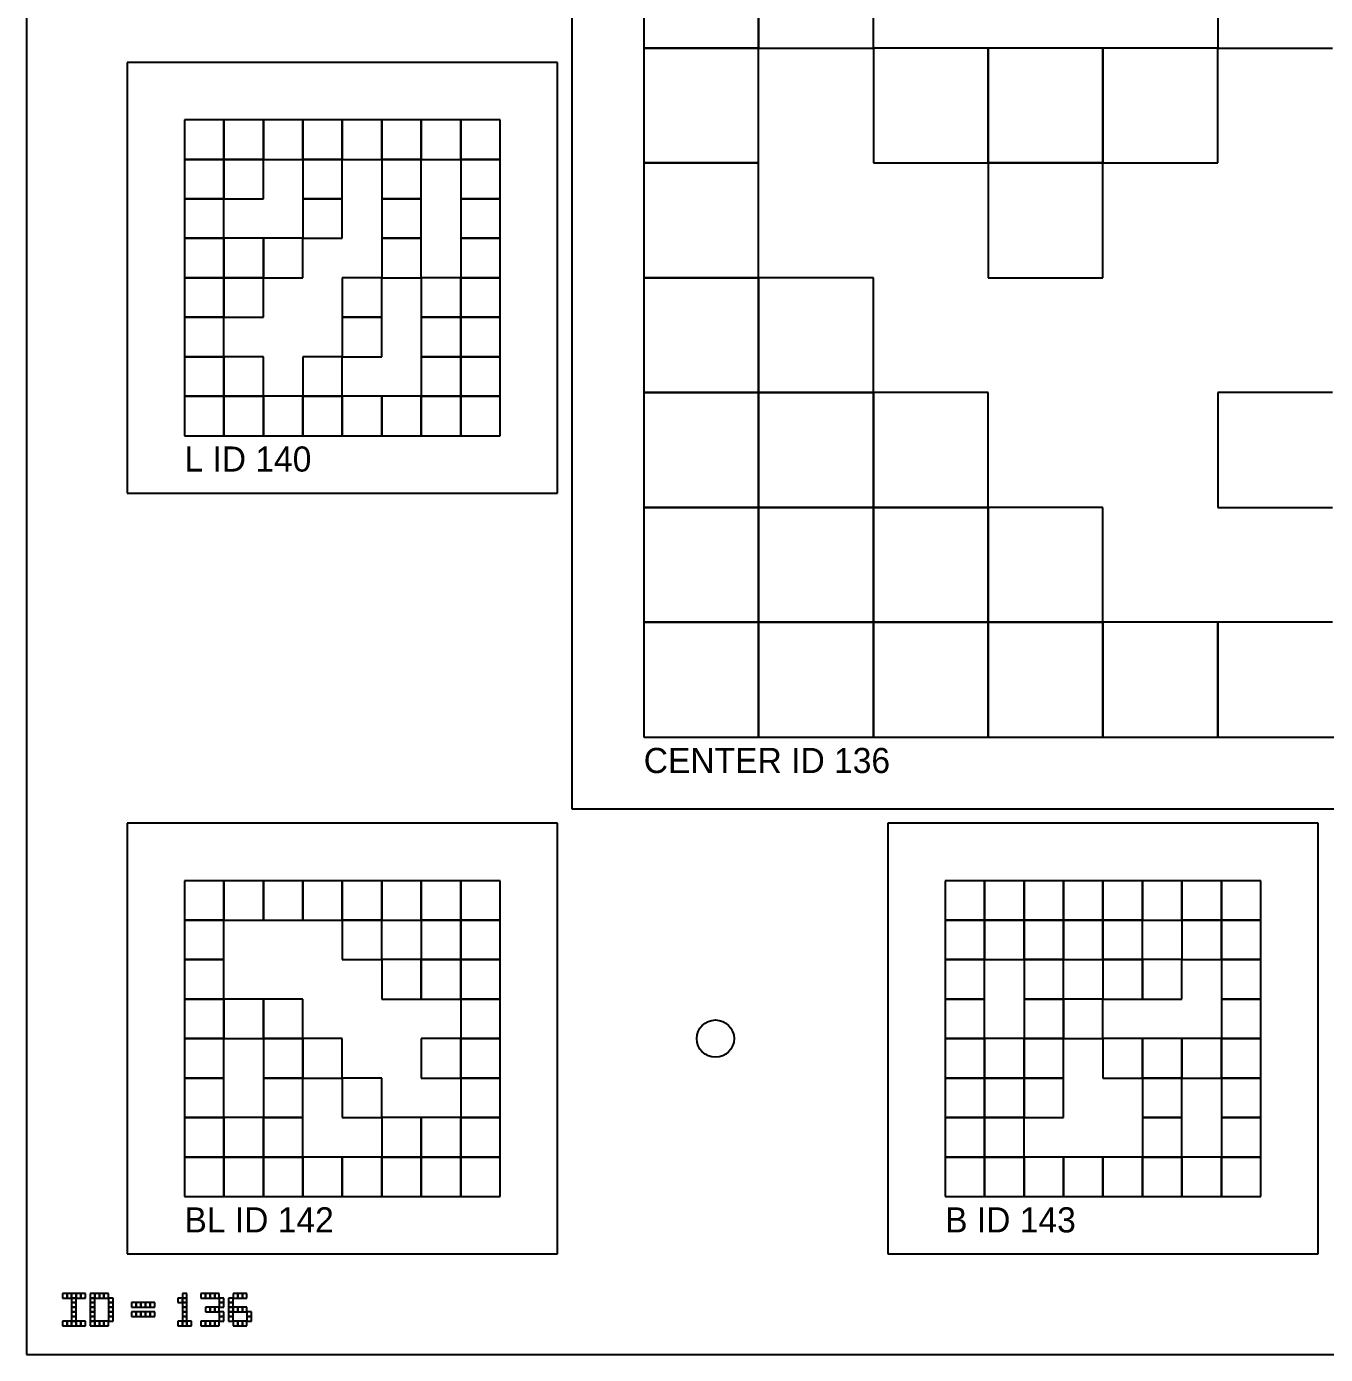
# Model space of a CAD drawing. Extents: x 0 to 1260, y -12 to 1580.
# Drawn here: x 0 to 181, y 960 to 1145 of the extents above; entities that cross this region are included whole.
import ezdxf

# ---------------------------------------------------------------- set-up
doc = ezdxf.new("R2010")
doc.units = 0
for name, color, linetype in [('BLACK_POCKET', 7, 'CONTINUOUS'), ('BOARD_TEXT', 7, 'CONTINUOUS'), ('CUT', 7, 'CONTINUOUS'), ('LABEL', 3, 'CONTINUOUS'), ('MOUNT_HOLE', 6, 'CONTINUOUS'), ('QUIET_ZONE', 5, 'CONTINUOUS'), ('TAG_BOUNDARY', 8, 'CONTINUOUS')]:
    doc.layers.add(name, color=color, linetype=linetype)

msp = doc.modelspace()

# ---------------------------------------------------------------- linework, layer by layer
at = {"layer": 'BLACK_POCKET'}
for p, q in [((86, 1158), (86, 1142)), ((102, 1142), (102, 1158)), ((102, 1158), (102, 1142)), ((118, 1142), (118, 1158)), ((166, 1158), (166, 1142)), ((86, 1142), (102, 1142)), ((102, 1142), (86, 1142)), ((86, 1142), (86, 1126)), ((102, 1142), (118, 1142)), ((102, 1126), (102, 1142)), ((134, 1142), (118, 1142)), ((118, 1142), (118, 1126)), ((134, 1126), (134, 1142)), ((150, 1142), (134, 1142)), ((134, 1142), (134, 1126)), ((150, 1126), (150, 1142)), ((166, 1142), (150, 1142)), ((150, 1142), (150, 1126)), ((166, 1142), (182, 1142)), ((166, 1126), (166, 1142)), ((27.5, 1132), (22, 1132)), ((22, 1132), (22, 1126.5)), ((27.5, 1126.5), (27.5, 1132)), ((33, 1132), (27.5, 1132)), ((27.5, 1132), (27.5, 1126.5)), ((33, 1126.5), (33, 1132)), ((38.5, 1132), (33, 1132)), ((33, 1132), (33, 1126.5)), ((38.5, 1126.5), (38.5, 1132)), ((44, 1132), (38.5, 1132)), ((38.5, 1132), (38.5, 1126.5)), ((44, 1126.5), (44, 1132)), ((49.5, 1132), (44, 1132)), ((44, 1132), (44, 1126.5)), ((49.5, 1126.5), (49.5, 1132)), ((55, 1132), (49.5, 1132)), ((49.5, 1132), (49.5, 1126.5)), ((55, 1126.5), (55, 1132)), ((60.5, 1132), (55, 1132)), ((55, 1132), (55, 1126.5)), ((60.5, 1126.5), (60.5, 1132)), ((66, 1132), (60.5, 1132)), ((60.5, 1132), (60.5, 1126.5)), ((66, 1126.5), (66, 1132)), ((22, 1126.5), (27.5, 1126.5)), ((27.5, 1126.5), (22, 1126.5)), ((22, 1126.5), (22, 1121)), ((27.5, 1126.5), (33, 1126.5)), ((27.5, 1121), (27.5, 1126.5)), ((33, 1126.5), (27.5, 1126.5)), ((27.5, 1126.5), (27.5, 1121)), ((33, 1126.5), (38.5, 1126.5)), ((33, 1121), (33, 1126.5)), ((38.5, 1126.5), (44, 1126.5)), ((44, 1126.5), (38.5, 1126.5)), ((38.5, 1126.5), (38.5, 1121)), ((44, 1126.5), (49.5, 1126.5)), ((44, 1121), (44, 1126.5)), ((49.5, 1126.5), (55, 1126.5)), ((55, 1126.5), (49.5, 1126.5)), ((49.5, 1126.5), (49.5, 1121)), ((55, 1126.5), (60.5, 1126.5)), ((55, 1121), (55, 1126.5)), ((60.5, 1126.5), (66, 1126.5)), ((66, 1126.5), (60.5, 1126.5)), ((60.5, 1126.5), (60.5, 1121)), ((66, 1121), (66, 1126.5)), ((86, 1126), (102, 1126)), ((102, 1126), (86, 1126)), ((86, 1126), (86, 1110)), ((102, 1110), (102, 1126)), ((118, 1126), (134, 1126)), ((134, 1126), (150, 1126)), ((150, 1126), (134, 1126)), ((134, 1126), (134, 1110)), ((150, 1126), (166, 1126)), ((150, 1110), (150, 1126)), ((22, 1121), (27.5, 1121)), ((27.5, 1121), (22, 1121)), ((22, 1121), (22, 1115.5)), ((27.5, 1121), (33, 1121)), ((27.5, 1115.5), (27.5, 1121)), ((38.5, 1121), (44, 1121)), ((44, 1121), (38.5, 1121)), ((38.5, 1121), (38.5, 1115.5)), ((44, 1115.5), (44, 1121)), ((49.5, 1121), (55, 1121)), ((55, 1121), (49.5, 1121)), ((49.5, 1121), (49.5, 1115.5)), ((55, 1115.5), (55, 1121)), ((60.5, 1121), (66, 1121)), ((66, 1121), (60.5, 1121)), ((60.5, 1121), (60.5, 1115.5)), ((66, 1115.5), (66, 1121)), ((22, 1115.5), (27.5, 1115.5)), ((27.5, 1115.5), (22, 1115.5)), ((22, 1115.5), (22, 1110)), ((27.5, 1110), (27.5, 1115.5)), ((33, 1115.5), (27.5, 1115.5)), ((27.5, 1115.5), (27.5, 1110)), ((33, 1110), (33, 1115.5)), ((38.5, 1115.5), (33, 1115.5)), ((33, 1115.5), (33, 1110)), ((38.5, 1115.5), (44, 1115.5)), ((38.5, 1110), (38.5, 1115.5)), ((49.5, 1115.5), (55, 1115.5)), ((55, 1115.5), (49.5, 1115.5)), ((49.5, 1115.5), (49.5, 1110)), ((55, 1110), (55, 1115.5)), ((60.5, 1115.5), (66, 1115.5)), ((66, 1115.5), (60.5, 1115.5)), ((60.5, 1115.5), (60.5, 1110)), ((66, 1110), (66, 1115.5)), ((22, 1110), (27.5, 1110)), ((27.5, 1110), (22, 1110)), ((22, 1110), (22, 1104.5)), ((27.5, 1110), (33, 1110)), ((27.5, 1104.5), (27.5, 1110)), ((33, 1110), (27.5, 1110)), ((27.5, 1110), (27.5, 1104.5)), ((33, 1110), (38.5, 1110)), ((33, 1104.5), (33, 1110)), ((49.5, 1110), (44, 1110)), ((44, 1110), (44, 1104.5)), ((49.5, 1110), (55, 1110)), ((49.5, 1104.5), (49.5, 1110)), ((60.5, 1110), (55, 1110)), ((55, 1110), (55, 1104.5)), ((60.5, 1110), (66, 1110)), ((60.5, 1104.5), (60.5, 1110)), ((66, 1110), (60.5, 1110)), ((60.5, 1110), (60.5, 1104.5)), ((66, 1104.5), (66, 1110)), ((86, 1110), (102, 1110)), ((102, 1110), (86, 1110)), ((86, 1110), (86, 1094)), ((102, 1094), (102, 1110)), ((118, 1110), (102, 1110)), ((102, 1110), (102, 1094)), ((118, 1094), (118, 1110)), ((134, 1110), (150, 1110)), ((22, 1104.5), (27.5, 1104.5)), ((27.5, 1104.5), (22, 1104.5)), ((22, 1104.5), (22, 1099)), ((27.5, 1104.5), (33, 1104.5)), ((27.5, 1099), (27.5, 1104.5)), ((44, 1104.5), (49.5, 1104.5)), ((49.5, 1104.5), (44, 1104.5)), ((44, 1104.5), (44, 1099)), ((49.5, 1099), (49.5, 1104.5)), ((55, 1104.5), (60.5, 1104.5)), ((60.5, 1104.5), (55, 1104.5)), ((55, 1104.5), (55, 1099)), ((60.5, 1104.5), (66, 1104.5)), ((60.5, 1099), (60.5, 1104.5)), ((66, 1104.5), (60.5, 1104.5)), ((60.5, 1104.5), (60.5, 1099)), ((66, 1099), (66, 1104.5)), ((22, 1099), (27.5, 1099)), ((27.5, 1099), (22, 1099)), ((22, 1099), (22, 1093.5)), ((27.5, 1093.5), (27.5, 1099)), ((33, 1099), (27.5, 1099)), ((27.5, 1099), (27.5, 1093.5)), ((33, 1093.5), (33, 1099)), ((44, 1099), (38.5, 1099)), ((38.5, 1099), (38.5, 1093.5)), ((44, 1099), (49.5, 1099)), ((44, 1093.5), (44, 1099)), ((55, 1099), (60.5, 1099)), ((60.5, 1099), (55, 1099)), ((55, 1099), (55, 1093.5)), ((60.5, 1099), (66, 1099)), ((60.5, 1093.5), (60.5, 1099)), ((66, 1099), (60.5, 1099)), ((60.5, 1099), (60.5, 1093.5)), ((66, 1093.5), (66, 1099)), ((22, 1093.5), (27.5, 1093.5)), ((27.5, 1093.5), (22, 1093.5)), ((22, 1093.5), (22, 1088)), ((27.5, 1093.5), (33, 1093.5)), ((27.5, 1088), (27.5, 1093.5)), ((33, 1093.5), (27.5, 1093.5)), ((27.5, 1093.5), (27.5, 1088)), ((33, 1088), (33, 1093.5)), ((38.5, 1093.5), (33, 1093.5)), ((33, 1093.5), (33, 1088)), ((38.5, 1093.5), (44, 1093.5)), ((38.5, 1088), (38.5, 1093.5)), ((44, 1093.5), (38.5, 1093.5)), ((38.5, 1093.5), (38.5, 1088)), ((44, 1088), (44, 1093.5)), ((49.5, 1093.5), (44, 1093.5)), ((44, 1093.5), (44, 1088)), ((49.5, 1088), (49.5, 1093.5)), ((55, 1093.5), (49.5, 1093.5)), ((49.5, 1093.5), (49.5, 1088)), ((55, 1093.5), (60.5, 1093.5)), ((55, 1088), (55, 1093.5)), ((60.5, 1093.5), (55, 1093.5)), ((55, 1093.5), (55, 1088)), ((60.5, 1093.5), (66, 1093.5)), ((60.5, 1088), (60.5, 1093.5)), ((66, 1093.5), (60.5, 1093.5)), ((60.5, 1093.5), (60.5, 1088)), ((66, 1088), (66, 1093.5)), ((86, 1094), (102, 1094)), ((102, 1094), (86, 1094)), ((86, 1094), (86, 1078)), ((102, 1094), (118, 1094)), ((102, 1078), (102, 1094)), ((118, 1094), (102, 1094)), ((102, 1094), (102, 1078)), ((118, 1078), (118, 1094)), ((134, 1094), (118, 1094)), ((118, 1094), (118, 1078)), ((134, 1078), (134, 1094)), ((182, 1094), (166, 1094)), ((166, 1094), (166, 1078)), ((22, 1088), (27.5, 1088)), ((27.5, 1088), (33, 1088)), ((33, 1088), (38.5, 1088)), ((38.5, 1088), (44, 1088)), ((44, 1088), (49.5, 1088)), ((49.5, 1088), (55, 1088)), ((55, 1088), (60.5, 1088)), ((60.5, 1088), (66, 1088)), ((86, 1078), (102, 1078)), ((102, 1078), (86, 1078)), ((86, 1078), (86, 1062)), ((102, 1078), (118, 1078)), ((102, 1062), (102, 1078)), ((118, 1078), (102, 1078)), ((102, 1078), (102, 1062)), ((118, 1078), (134, 1078)), ((118, 1062), (118, 1078)), ((134, 1078), (118, 1078)), ((118, 1078), (118, 1062)), ((134, 1062), (134, 1078)), ((150, 1078), (134, 1078)), ((134, 1078), (134, 1062)), ((150, 1062), (150, 1078)), ((166, 1078), (182, 1078)), ((86, 1062), (102, 1062)), ((102, 1062), (86, 1062)), ((86, 1062), (86, 1046)), ((102, 1062), (118, 1062)), ((102, 1046), (102, 1062)), ((118, 1062), (102, 1062)), ((102, 1062), (102, 1046)), ((118, 1062), (134, 1062)), ((118, 1046), (118, 1062)), ((134, 1062), (118, 1062)), ((118, 1062), (118, 1046)), ((134, 1062), (150, 1062)), ((134, 1046), (134, 1062)), ((150, 1062), (134, 1062)), ((134, 1062), (134, 1046)), ((150, 1046), (150, 1062)), ((166, 1062), (150, 1062)), ((150, 1062), (150, 1046)), ((166, 1046), (166, 1062)), ((182, 1062), (166, 1062)), ((166, 1062), (166, 1046)), ((86, 1046), (102, 1046)), ((102, 1046), (118, 1046)), ((118, 1046), (134, 1046)), ((134, 1046), (150, 1046)), ((150, 1046), (166, 1046)), ((166, 1046), (182, 1046)), ((27.5, 1026), (22, 1026)), ((22, 1026), (22, 1020.5)), ((27.5, 1020.5), (27.5, 1026)), ((33, 1026), (27.5, 1026)), ((27.5, 1026), (27.5, 1020.5)), ((33, 1020.5), (33, 1026)), ((38.5, 1026), (33, 1026)), ((33, 1026), (33, 1020.5)), ((38.5, 1020.5), (38.5, 1026)), ((44, 1026), (38.5, 1026)), ((38.5, 1026), (38.5, 1020.5)), ((44, 1020.5), (44, 1026)), ((49.5, 1026), (44, 1026)), ((44, 1026), (44, 1020.5)), ((49.5, 1020.5), (49.5, 1026)), ((55, 1026), (49.5, 1026)), ((49.5, 1026), (49.5, 1020.5)), ((55, 1020.5), (55, 1026)), ((60.5, 1026), (55, 1026)), ((55, 1026), (55, 1020.5)), ((60.5, 1020.5), (60.5, 1026)), ((66, 1026), (60.5, 1026)), ((60.5, 1026), (60.5, 1020.5)), ((66, 1020.5), (66, 1026)), ((133.5, 1026), (128, 1026)), ((128, 1026), (128, 1020.5)), ((133.5, 1020.5), (133.5, 1026)), ((139, 1026), (133.5, 1026)), ((133.5, 1026), (133.5, 1020.5)), ((139, 1020.5), (139, 1026)), ((144.5, 1026), (139, 1026)), ((139, 1026), (139, 1020.5)), ((144.5, 1020.5), (144.5, 1026)), ((150, 1026), (144.5, 1026)), ((144.5, 1026), (144.5, 1020.5)), ((150, 1020.5), (150, 1026)), ((155.5, 1026), (150, 1026)), ((150, 1026), (150, 1020.5)), ((155.5, 1020.5), (155.5, 1026)), ((161, 1026), (155.5, 1026)), ((155.5, 1026), (155.5, 1020.5)), ((161, 1020.5), (161, 1026)), ((166.5, 1026), (161, 1026)), ((161, 1026), (161, 1020.5)), ((166.5, 1020.5), (166.5, 1026)), ((172, 1026), (166.5, 1026)), ((166.5, 1026), (166.5, 1020.5)), ((172, 1020.5), (172, 1026)), ((22, 1020.5), (27.5, 1020.5)), ((27.5, 1020.5), (22, 1020.5)), ((22, 1020.5), (22, 1015)), ((27.5, 1020.5), (33, 1020.5)), ((27.5, 1015), (27.5, 1020.5)), ((33, 1020.5), (38.5, 1020.5)), ((38.5, 1020.5), (44, 1020.5)), ((44, 1020.5), (49.5, 1020.5)), ((49.5, 1020.5), (44, 1020.5)), ((44, 1020.5), (44, 1015)), ((49.5, 1020.5), (55, 1020.5)), ((49.5, 1015), (49.5, 1020.5)), ((55, 1020.5), (60.5, 1020.5)), ((60.5, 1020.5), (55, 1020.5)), ((55, 1020.5), (55, 1015)), ((60.5, 1020.5), (66, 1020.5)), ((60.5, 1015), (60.5, 1020.5)), ((66, 1020.5), (60.5, 1020.5)), ((60.5, 1020.5), (60.5, 1015)), ((66, 1015), (66, 1020.5)), ((128, 1020.5), (133.5, 1020.5)), ((133.5, 1020.5), (128, 1020.5)), ((128, 1020.5), (128, 1015)), ((133.5, 1020.5), (139, 1020.5)), ((133.5, 1015), (133.5, 1020.5)), ((139, 1020.5), (133.5, 1020.5)), ((133.5, 1020.5), (133.5, 1015)), ((139, 1020.5), (144.5, 1020.5)), ((139, 1015), (139, 1020.5)), ((144.5, 1020.5), (139, 1020.5)), ((139, 1020.5), (139, 1015)), ((144.5, 1020.5), (150, 1020.5)), ((144.5, 1015), (144.5, 1020.5)), ((150, 1020.5), (144.5, 1020.5)), ((144.5, 1020.5), (144.5, 1015)), ((150, 1020.5), (155.5, 1020.5)), ((150, 1015), (150, 1020.5)), ((155.5, 1020.5), (150, 1020.5)), ((150, 1020.5), (150, 1015)), ((155.5, 1020.5), (161, 1020.5)), ((155.5, 1015), (155.5, 1020.5)), ((161, 1020.5), (166.5, 1020.5)), ((166.5, 1020.5), (161, 1020.5)), ((161, 1020.5), (161, 1015)), ((166.5, 1020.5), (172, 1020.5)), ((166.5, 1015), (166.5, 1020.5)), ((172, 1020.5), (166.5, 1020.5)), ((166.5, 1020.5), (166.5, 1015)), ((172, 1015), (172, 1020.5)), ((22, 1015), (27.5, 1015)), ((27.5, 1015), (22, 1015)), ((22, 1015), (22, 1009.5)), ((27.5, 1009.5), (27.5, 1015)), ((44, 1015), (49.5, 1015)), ((55, 1015), (49.5, 1015)), ((49.5, 1015), (49.5, 1009.5)), ((55, 1015), (60.5, 1015)), ((55, 1009.5), (55, 1015)), ((60.5, 1015), (55, 1015)), ((55, 1015), (55, 1009.5)), ((60.5, 1015), (66, 1015)), ((60.5, 1009.5), (60.5, 1015)), ((66, 1015), (60.5, 1015)), ((60.5, 1015), (60.5, 1009.5)), ((66, 1009.5), (66, 1015)), ((128, 1015), (133.5, 1015)), ((133.5, 1015), (128, 1015)), ((128, 1015), (128, 1009.5)), ((133.5, 1015), (139, 1015)), ((133.5, 1009.5), (133.5, 1015)), ((139, 1015), (144.5, 1015)), ((144.5, 1015), (139, 1015)), ((139, 1015), (139, 1009.5)), ((144.5, 1015), (150, 1015)), ((144.5, 1009.5), (144.5, 1015)), ((150, 1015), (155.5, 1015)), ((155.5, 1015), (150, 1015)), ((150, 1015), (150, 1009.5)), ((155.5, 1009.5), (155.5, 1015)), ((161, 1015), (155.5, 1015)), ((155.5, 1015), (155.5, 1009.5)), ((161, 1015), (166.5, 1015)), ((161, 1009.5), (161, 1015)), ((166.5, 1015), (172, 1015)), ((172, 1015), (166.5, 1015)), ((166.5, 1015), (166.5, 1009.5)), ((172, 1009.5), (172, 1015)), ((22, 1009.5), (27.5, 1009.5)), ((27.5, 1009.5), (22, 1009.5)), ((22, 1009.5), (22, 1004)), ((27.5, 1004), (27.5, 1009.5)), ((33, 1009.5), (27.5, 1009.5)), ((27.5, 1009.5), (27.5, 1004)), ((33, 1004), (33, 1009.5)), ((38.5, 1009.5), (33, 1009.5)), ((33, 1009.5), (33, 1004)), ((38.5, 1004), (38.5, 1009.5)), ((49.5, 1009.5), (55, 1009.5)), ((55, 1009.5), (60.5, 1009.5)), ((60.5, 1009.5), (66, 1009.5)), ((66, 1009.5), (60.5, 1009.5)), ((60.5, 1009.5), (60.5, 1004)), ((66, 1004), (66, 1009.5)), ((128, 1009.5), (133.5, 1009.5)), ((133.5, 1009.5), (128, 1009.5)), ((128, 1009.5), (128, 1004)), ((133.5, 1004), (133.5, 1009.5)), ((139, 1009.5), (144.5, 1009.5)), ((144.5, 1009.5), (139, 1009.5)), ((139, 1009.5), (139, 1004)), ((144.5, 1004), (144.5, 1009.5)), ((150, 1009.5), (144.5, 1009.5)), ((144.5, 1009.5), (144.5, 1004)), ((150, 1009.5), (155.5, 1009.5)), ((150, 1004), (150, 1009.5)), ((155.5, 1009.5), (161, 1009.5)), ((166.5, 1009.5), (172, 1009.5)), ((172, 1009.5), (166.5, 1009.5)), ((166.5, 1009.5), (166.5, 1004)), ((172, 1004), (172, 1009.5)), ((22, 1004), (27.5, 1004)), ((27.5, 1004), (22, 1004)), ((22, 1004), (22, 998.5)), ((27.5, 1004), (33, 1004)), ((27.5, 998.5), (27.5, 1004)), ((33, 1004), (38.5, 1004)), ((38.5, 1004), (33, 1004)), ((33, 1004), (33, 998.5)), ((38.5, 998.5), (38.5, 1004)), ((44, 1004), (38.5, 1004)), ((38.5, 1004), (38.5, 998.5)), ((44, 998.5), (44, 1004)), ((60.5, 1004), (55, 1004)), ((55, 1004), (55, 998.5)), ((60.5, 1004), (66, 1004)), ((60.5, 998.5), (60.5, 1004)), ((66, 1004), (60.5, 1004)), ((60.5, 1004), (60.5, 998.5)), ((66, 998.5), (66, 1004)), ((128, 1004), (133.5, 1004)), ((133.5, 1004), (128, 1004)), ((128, 1004), (128, 998.5)), ((133.5, 998.5), (133.5, 1004)), ((139, 1004), (133.5, 1004)), ((133.5, 1004), (133.5, 998.5)), ((139, 1004), (144.5, 1004)), ((139, 998.5), (139, 1004)), ((144.5, 1004), (139, 1004)), ((139, 1004), (139, 998.5)), ((144.5, 1004), (150, 1004)), ((144.5, 998.5), (144.5, 1004)), ((155.5, 1004), (150, 1004)), ((150, 1004), (150, 998.5)), ((155.5, 998.5), (155.5, 1004)), ((161, 1004), (155.5, 1004)), ((155.5, 1004), (155.5, 998.5)), ((161, 998.5), (161, 1004)), ((166.5, 1004), (161, 1004)), ((161, 1004), (161, 998.5)), ((166.5, 1004), (172, 1004)), ((166.5, 998.5), (166.5, 1004)), ((172, 1004), (166.5, 1004)), ((166.5, 1004), (166.5, 998.5)), ((172, 998.5), (172, 1004)), ((22, 998.5), (27.5, 998.5)), ((27.5, 998.5), (22, 998.5)), ((22, 998.5), (22, 993)), ((27.5, 993), (27.5, 998.5)), ((33, 998.5), (38.5, 998.5)), ((38.5, 998.5), (33, 998.5)), ((33, 998.5), (33, 993)), ((38.5, 998.5), (44, 998.5)), ((38.5, 993), (38.5, 998.5)), ((49.5, 998.5), (44, 998.5)), ((44, 998.5), (44, 993)), ((49.5, 993), (49.5, 998.5)), ((55, 998.5), (60.5, 998.5)), ((60.5, 998.5), (66, 998.5)), ((66, 998.5), (60.5, 998.5)), ((60.5, 998.5), (60.5, 993)), ((66, 993), (66, 998.5)), ((128, 998.5), (133.5, 998.5)), ((133.5, 998.5), (128, 998.5)), ((128, 998.5), (128, 993)), ((133.5, 998.5), (139, 998.5)), ((133.5, 993), (133.5, 998.5)), ((139, 998.5), (133.5, 998.5)), ((133.5, 998.5), (133.5, 993)), ((139, 998.5), (144.5, 998.5)), ((139, 993), (139, 998.5)), ((144.5, 998.5), (139, 998.5)), ((139, 998.5), (139, 993)), ((144.5, 993), (144.5, 998.5)), ((150, 998.5), (155.5, 998.5)), ((155.5, 998.5), (161, 998.5)), ((161, 998.5), (155.5, 998.5)), ((155.5, 998.5), (155.5, 993)), ((161, 998.5), (166.5, 998.5)), ((161, 993), (161, 998.5)), ((166.5, 998.5), (172, 998.5)), ((172, 998.5), (166.5, 998.5)), ((166.5, 998.5), (166.5, 993)), ((172, 993), (172, 998.5)), ((22, 993), (27.5, 993)), ((27.5, 993), (22, 993)), ((22, 993), (22, 987.5)), ((27.5, 987.5), (27.5, 993)), ((33, 993), (27.5, 993)), ((27.5, 993), (27.5, 987.5)), ((33, 993), (38.5, 993)), ((33, 987.5), (33, 993)), ((38.5, 993), (33, 993)), ((33, 993), (33, 987.5)), ((38.5, 987.5), (38.5, 993)), ((44, 993), (49.5, 993)), ((55, 993), (49.5, 993)), ((49.5, 993), (49.5, 987.5)), ((55, 987.5), (55, 993)), ((60.5, 993), (55, 993)), ((55, 993), (55, 987.5)), ((60.5, 993), (66, 993)), ((60.5, 987.5), (60.5, 993)), ((66, 993), (60.5, 993)), ((60.5, 993), (60.5, 987.5)), ((66, 987.5), (66, 993)), ((128, 993), (133.5, 993)), ((133.5, 993), (128, 993)), ((128, 993), (128, 987.5)), ((133.5, 993), (139, 993)), ((133.5, 987.5), (133.5, 993)), ((139, 993), (133.5, 993)), ((133.5, 993), (133.5, 987.5)), ((139, 993), (144.5, 993)), ((139, 987.5), (139, 993)), ((155.5, 993), (161, 993)), ((161, 993), (155.5, 993)), ((155.5, 993), (155.5, 987.5)), ((161, 987.5), (161, 993)), ((166.5, 993), (172, 993)), ((172, 993), (166.5, 993)), ((166.5, 993), (166.5, 987.5)), ((172, 987.5), (172, 993)), ((22, 987.5), (27.5, 987.5)), ((27.5, 987.5), (22, 987.5)), ((22, 987.5), (22, 982)), ((27.5, 987.5), (33, 987.5)), ((27.5, 982), (27.5, 987.5)), ((33, 987.5), (27.5, 987.5)), ((27.5, 987.5), (27.5, 982)), ((33, 987.5), (38.5, 987.5)), ((33, 982), (33, 987.5)), ((38.5, 987.5), (33, 987.5)), ((33, 987.5), (33, 982)), ((38.5, 982), (38.5, 987.5)), ((44, 987.5), (38.5, 987.5)), ((38.5, 987.5), (38.5, 982)), ((44, 982), (44, 987.5)), ((49.5, 987.5), (44, 987.5)), ((44, 987.5), (44, 982)), ((49.5, 987.5), (55, 987.5)), ((49.5, 982), (49.5, 987.5)), ((55, 987.5), (49.5, 987.5)), ((49.5, 987.5), (49.5, 982)), ((55, 987.5), (60.5, 987.5)), ((55, 982), (55, 987.5)), ((60.5, 987.5), (55, 987.5)), ((55, 987.5), (55, 982)), ((60.5, 987.5), (66, 987.5)), ((60.5, 982), (60.5, 987.5)), ((66, 987.5), (60.5, 987.5)), ((60.5, 987.5), (60.5, 982)), ((66, 982), (66, 987.5)), ((128, 987.5), (133.5, 987.5)), ((133.5, 987.5), (128, 987.5)), ((128, 987.5), (128, 982)), ((133.5, 987.5), (139, 987.5)), ((133.5, 982), (133.5, 987.5)), ((139, 987.5), (133.5, 987.5)), ((133.5, 987.5), (133.5, 982)), ((139, 982), (139, 987.5)), ((144.5, 987.5), (139, 987.5)), ((139, 987.5), (139, 982)), ((144.5, 982), (144.5, 987.5)), ((150, 987.5), (144.5, 987.5)), ((144.5, 987.5), (144.5, 982)), ((150, 982), (150, 987.5)), ((155.5, 987.5), (150, 987.5)), ((150, 987.5), (150, 982)), ((155.5, 987.5), (161, 987.5)), ((155.5, 982), (155.5, 987.5)), ((161, 987.5), (155.5, 987.5)), ((155.5, 987.5), (155.5, 982)), ((161, 982), (161, 987.5)), ((166.5, 987.5), (161, 987.5)), ((161, 987.5), (161, 982)), ((166.5, 987.5), (172, 987.5)), ((166.5, 982), (166.5, 987.5)), ((172, 987.5), (166.5, 987.5)), ((166.5, 987.5), (166.5, 982)), ((172, 982), (172, 987.5)), ((22, 982), (27.5, 982)), ((27.5, 982), (33, 982)), ((33, 982), (38.5, 982)), ((38.5, 982), (44, 982)), ((44, 982), (49.5, 982)), ((49.5, 982), (55, 982)), ((55, 982), (60.5, 982)), ((60.5, 982), (66, 982)), ((128, 982), (133.5, 982)), ((133.5, 982), (139, 982)), ((139, 982), (144.5, 982)), ((144.5, 982), (150, 982)), ((150, 982), (155.5, 982)), ((155.5, 982), (161, 982)), ((161, 982), (166.5, 982)), ((166.5, 982), (172, 982))]:
    msp.add_line(p, q, dxfattribs=at)
at = {"layer": 'BOARD_TEXT'}
for p, q in [((5.642857, 968.5), (5, 968.5)), ((5, 968.5), (5, 967.857143)), ((5, 967.857143), (5.642857, 967.857143)), ((5.642857, 967.857143), (5.642857, 968.5)), ((6.285714, 968.5), (5.642857, 968.5)), ((5.642857, 968.5), (5.642857, 967.857143)), ((5.642857, 967.857143), (6.285714, 967.857143)), ((6.285714, 967.857143), (6.285714, 968.5)), ((6.928571, 968.5), (6.285714, 968.5)), ((6.285714, 968.5), (6.285714, 967.857143)), ((6.285714, 967.857143), (6.928571, 967.857143)), ((6.928571, 967.857143), (6.285714, 967.857143)), ((6.285714, 967.857143), (6.285714, 967.214286)), ((6.928571, 967.857143), (6.928571, 968.5)), ((7.571429, 968.5), (6.928571, 968.5)), ((6.928571, 968.5), (6.928571, 967.857143)), ((6.928571, 967.857143), (7.571429, 967.857143)), ((6.928571, 967.214286), (6.928571, 967.857143)), ((7.571429, 967.857143), (7.571429, 968.5)), ((8.214286, 968.5), (7.571429, 968.5)), ((7.571429, 968.5), (7.571429, 967.857143)), ((7.571429, 967.857143), (8.214286, 967.857143)), ((8.214286, 967.857143), (8.214286, 968.5)), ((9.5, 968.5), (8.857143, 968.5)), ((8.857143, 968.5), (8.857143, 967.857143)), ((8.857143, 967.857143), (9.5, 967.857143)), ((9.5, 967.857143), (8.857143, 967.857143)), ((8.857143, 967.857143), (8.857143, 967.214286)), ((9.5, 967.857143), (9.5, 968.5)), ((10.142857, 968.5), (9.5, 968.5)), ((9.5, 968.5), (9.5, 967.857143)), ((9.5, 967.857143), (10.142857, 967.857143)), ((9.5, 967.214286), (9.5, 967.857143)), ((10.142857, 967.857143), (10.142857, 968.5)), ((10.785714, 968.5), (10.142857, 968.5)), ((10.142857, 968.5), (10.142857, 967.857143)), ((10.142857, 967.857143), (10.785714, 967.857143)), ((10.785714, 967.857143), (10.785714, 968.5)), ((11.428571, 968.5), (10.785714, 968.5)), ((10.785714, 968.5), (10.785714, 967.857143)), ((10.785714, 967.857143), (11.428571, 967.857143)), ((11.428571, 967.857143), (11.428571, 968.5)), ((12.071429, 967.857143), (11.428571, 967.857143)), ((11.428571, 967.857143), (11.428571, 967.214286)), ((12.071429, 967.214286), (12.071429, 967.857143)), ((21.714286, 967.857143), (21.071429, 967.857143)), ((21.071429, 967.857143), (21.071429, 967.214286)), ((22.357143, 968.5), (21.714286, 968.5)), ((21.714286, 968.5), (21.714286, 967.857143)), ((21.714286, 967.857143), (22.357143, 967.857143)), ((21.714286, 967.214286), (21.714286, 967.857143)), ((22.357143, 967.857143), (21.714286, 967.857143)), ((21.714286, 967.857143), (21.714286, 967.214286)), ((22.357143, 967.857143), (22.357143, 968.5)), ((22.357143, 967.214286), (22.357143, 967.857143)), ((24.928571, 968.5), (24.285714, 968.5)), ((24.285714, 968.5), (24.285714, 967.857143)), ((24.285714, 967.857143), (24.928571, 967.857143)), ((24.928571, 967.857143), (24.928571, 968.5)), ((25.571429, 968.5), (24.928571, 968.5)), ((24.928571, 968.5), (24.928571, 967.857143)), ((24.928571, 967.857143), (25.571429, 967.857143)), ((25.571429, 967.857143), (25.571429, 968.5)), ((26.214286, 968.5), (25.571429, 968.5)), ((25.571429, 968.5), (25.571429, 967.857143)), ((25.571429, 967.857143), (26.214286, 967.857143)), ((26.214286, 967.857143), (26.214286, 968.5)), ((26.857143, 968.5), (26.214286, 968.5)), ((26.214286, 968.5), (26.214286, 967.857143)), ((26.214286, 967.857143), (26.857143, 967.857143)), ((26.857143, 967.857143), (26.857143, 968.5)), ((27.5, 967.857143), (26.857143, 967.857143)), ((26.857143, 967.857143), (26.857143, 967.214286)), ((27.5, 967.214286), (27.5, 967.857143)), ((28.785714, 967.857143), (28.142857, 967.857143)), ((28.142857, 967.857143), (28.142857, 967.214286)), ((29.428571, 968.5), (28.785714, 968.5)), ((28.785714, 968.5), (28.785714, 967.857143)), ((28.785714, 967.857143), (29.428571, 967.857143)), ((28.785714, 967.214286), (28.785714, 967.857143)), ((29.428571, 967.857143), (29.428571, 968.5)), ((30.071429, 968.5), (29.428571, 968.5)), ((29.428571, 968.5), (29.428571, 967.857143)), ((29.428571, 967.857143), (30.071429, 967.857143)), ((30.071429, 967.857143), (30.071429, 968.5)), ((30.714286, 968.5), (30.071429, 968.5)), ((30.071429, 968.5), (30.071429, 967.857143)), ((30.071429, 967.857143), (30.714286, 967.857143)), ((30.714286, 967.857143), (30.714286, 968.5)), ((6.285714, 967.214286), (6.928571, 967.214286)), ((6.928571, 967.214286), (6.285714, 967.214286)), ((6.285714, 967.214286), (6.285714, 966.571429)), ((6.285714, 966.571429), (6.928571, 966.571429)), ((6.928571, 966.571429), (6.285714, 966.571429)), ((6.285714, 966.571429), (6.285714, 965.928571)), ((6.285714, 965.928571), (6.928571, 965.928571)), ((6.928571, 965.928571), (6.285714, 965.928571)), ((6.285714, 965.928571), (6.285714, 965.285714)), ((6.928571, 966.571429), (6.928571, 967.214286)), ((6.928571, 965.928571), (6.928571, 966.571429)), ((6.928571, 965.285714), (6.928571, 965.928571)), ((8.857143, 967.214286), (9.5, 967.214286)), ((9.5, 967.214286), (8.857143, 967.214286)), ((8.857143, 967.214286), (8.857143, 966.571429)), ((8.857143, 966.571429), (9.5, 966.571429)), ((9.5, 966.571429), (8.857143, 966.571429)), ((8.857143, 966.571429), (8.857143, 965.928571)), ((8.857143, 965.928571), (9.5, 965.928571)), ((9.5, 965.928571), (8.857143, 965.928571)), ((8.857143, 965.928571), (8.857143, 965.285714)), ((9.5, 966.571429), (9.5, 967.214286)), ((9.5, 965.928571), (9.5, 966.571429)), ((9.5, 965.285714), (9.5, 965.928571)), ((11.428571, 967.214286), (12.071429, 967.214286)), ((12.071429, 967.214286), (11.428571, 967.214286)), ((11.428571, 967.214286), (11.428571, 966.571429)), ((11.428571, 966.571429), (12.071429, 966.571429)), ((12.071429, 966.571429), (11.428571, 966.571429)), ((11.428571, 966.571429), (11.428571, 965.928571)), ((11.428571, 965.928571), (12.071429, 965.928571)), ((12.071429, 965.928571), (11.428571, 965.928571)), ((11.428571, 965.928571), (11.428571, 965.285714)), ((12.071429, 966.571429), (12.071429, 967.214286)), ((12.071429, 965.928571), (12.071429, 966.571429)), ((12.071429, 965.285714), (12.071429, 965.928571)), ((15.285714, 967.214286), (14.642857, 967.214286)), ((14.642857, 967.214286), (14.642857, 966.571429)), ((14.642857, 966.571429), (15.285714, 966.571429)), ((15.285714, 965.928571), (14.642857, 965.928571)), ((14.642857, 965.928571), (14.642857, 965.285714)), ((15.285714, 966.571429), (15.285714, 967.214286)), ((15.928571, 967.214286), (15.285714, 967.214286)), ((15.285714, 967.214286), (15.285714, 966.571429)), ((15.285714, 966.571429), (15.928571, 966.571429)), ((15.285714, 965.285714), (15.285714, 965.928571)), ((15.928571, 965.928571), (15.285714, 965.928571)), ((15.285714, 965.928571), (15.285714, 965.285714)), ((15.928571, 966.571429), (15.928571, 967.214286)), ((16.571429, 967.214286), (15.928571, 967.214286)), ((15.928571, 967.214286), (15.928571, 966.571429)), ((15.928571, 966.571429), (16.571429, 966.571429)), ((15.928571, 965.285714), (15.928571, 965.928571)), ((16.571429, 965.928571), (15.928571, 965.928571)), ((15.928571, 965.928571), (15.928571, 965.285714)), ((16.571429, 966.571429), (16.571429, 967.214286)), ((17.214286, 967.214286), (16.571429, 967.214286)), ((16.571429, 967.214286), (16.571429, 966.571429)), ((16.571429, 966.571429), (17.214286, 966.571429)), ((16.571429, 965.285714), (16.571429, 965.928571)), ((17.214286, 965.928571), (16.571429, 965.928571)), ((16.571429, 965.928571), (16.571429, 965.285714)), ((17.214286, 966.571429), (17.214286, 967.214286)), ((17.857143, 967.214286), (17.214286, 967.214286)), ((17.214286, 967.214286), (17.214286, 966.571429)), ((17.214286, 966.571429), (17.857143, 966.571429)), ((17.214286, 965.285714), (17.214286, 965.928571)), ((17.857143, 965.928571), (17.214286, 965.928571)), ((17.214286, 965.928571), (17.214286, 965.285714)), ((17.857143, 966.571429), (17.857143, 967.214286)), ((17.857143, 965.285714), (17.857143, 965.928571)), ((21.071429, 967.214286), (21.714286, 967.214286)), ((21.714286, 967.214286), (22.357143, 967.214286)), ((22.357143, 967.214286), (21.714286, 967.214286)), ((21.714286, 967.214286), (21.714286, 966.571429)), ((21.714286, 966.571429), (22.357143, 966.571429)), ((22.357143, 966.571429), (21.714286, 966.571429)), ((21.714286, 966.571429), (21.714286, 965.928571)), ((21.714286, 965.928571), (22.357143, 965.928571)), ((22.357143, 965.928571), (21.714286, 965.928571)), ((21.714286, 965.928571), (21.714286, 965.285714)), ((22.357143, 966.571429), (22.357143, 967.214286)), ((22.357143, 965.928571), (22.357143, 966.571429)), ((22.357143, 965.285714), (22.357143, 965.928571)), ((25.571429, 966.571429), (24.928571, 966.571429)), ((24.928571, 966.571429), (24.928571, 965.928571)), ((24.928571, 965.928571), (25.571429, 965.928571)), ((25.571429, 965.928571), (25.571429, 966.571429)), ((26.214286, 966.571429), (25.571429, 966.571429)), ((25.571429, 966.571429), (25.571429, 965.928571)), ((25.571429, 965.928571), (26.214286, 965.928571)), ((26.214286, 965.928571), (26.214286, 966.571429)), ((26.857143, 966.571429), (26.214286, 966.571429)), ((26.214286, 966.571429), (26.214286, 965.928571)), ((26.214286, 965.928571), (26.857143, 965.928571)), ((26.857143, 967.214286), (27.5, 967.214286)), ((27.5, 967.214286), (26.857143, 967.214286)), ((26.857143, 967.214286), (26.857143, 966.571429)), ((26.857143, 966.571429), (27.5, 966.571429)), ((26.857143, 965.928571), (26.857143, 966.571429)), ((27.5, 965.928571), (26.857143, 965.928571)), ((26.857143, 965.928571), (26.857143, 965.285714)), ((27.5, 966.571429), (27.5, 967.214286)), ((27.5, 965.285714), (27.5, 965.928571)), ((28.142857, 967.214286), (28.785714, 967.214286)), ((28.785714, 967.214286), (28.142857, 967.214286)), ((28.142857, 967.214286), (28.142857, 966.571429)), ((28.142857, 966.571429), (28.785714, 966.571429)), ((28.785714, 966.571429), (28.142857, 966.571429)), ((28.142857, 966.571429), (28.142857, 965.928571)), ((28.142857, 965.928571), (28.785714, 965.928571)), ((28.785714, 965.928571), (28.142857, 965.928571)), ((28.142857, 965.928571), (28.142857, 965.285714)), ((28.785714, 966.571429), (28.785714, 967.214286)), ((28.785714, 965.928571), (28.785714, 966.571429)), ((29.428571, 966.571429), (28.785714, 966.571429)), ((28.785714, 966.571429), (28.785714, 965.928571)), ((28.785714, 965.928571), (29.428571, 965.928571)), ((28.785714, 965.285714), (28.785714, 965.928571)), ((29.428571, 965.928571), (29.428571, 966.571429)), ((30.071429, 966.571429), (29.428571, 966.571429)), ((29.428571, 966.571429), (29.428571, 965.928571)), ((29.428571, 965.928571), (30.071429, 965.928571)), ((30.071429, 965.928571), (30.071429, 966.571429)), ((30.714286, 966.571429), (30.071429, 966.571429)), ((30.071429, 966.571429), (30.071429, 965.928571)), ((30.071429, 965.928571), (30.714286, 965.928571)), ((30.714286, 965.928571), (30.714286, 966.571429)), ((31.357143, 965.928571), (30.714286, 965.928571)), ((30.714286, 965.928571), (30.714286, 965.285714)), ((31.357143, 965.285714), (31.357143, 965.928571)), ((5.642857, 964.642857), (5, 964.642857)), ((5, 964.642857), (5, 964)), ((5, 964), (5.642857, 964)), ((5.642857, 964), (5.642857, 964.642857)), ((6.285714, 964.642857), (5.642857, 964.642857)), ((5.642857, 964.642857), (5.642857, 964)), ((5.642857, 964), (6.285714, 964)), ((6.285714, 965.285714), (6.928571, 965.285714)), ((6.928571, 965.285714), (6.285714, 965.285714)), ((6.285714, 965.285714), (6.285714, 964.642857)), ((6.285714, 964.642857), (6.928571, 964.642857)), ((6.285714, 964), (6.285714, 964.642857)), ((6.928571, 964.642857), (6.285714, 964.642857)), ((6.285714, 964.642857), (6.285714, 964)), ((6.285714, 964), (6.928571, 964)), ((6.928571, 964.642857), (6.928571, 965.285714)), ((6.928571, 964), (6.928571, 964.642857)), ((7.571429, 964.642857), (6.928571, 964.642857)), ((6.928571, 964.642857), (6.928571, 964)), ((6.928571, 964), (7.571429, 964)), ((7.571429, 964), (7.571429, 964.642857)), ((8.214286, 964.642857), (7.571429, 964.642857)), ((7.571429, 964.642857), (7.571429, 964)), ((7.571429, 964), (8.214286, 964)), ((8.214286, 964), (8.214286, 964.642857)), ((8.857143, 965.285714), (9.5, 965.285714)), ((9.5, 965.285714), (8.857143, 965.285714)), ((8.857143, 965.285714), (8.857143, 964.642857)), ((8.857143, 964.642857), (9.5, 964.642857)), ((9.5, 964.642857), (8.857143, 964.642857)), ((8.857143, 964.642857), (8.857143, 964)), ((8.857143, 964), (9.5, 964)), ((9.5, 964.642857), (9.5, 965.285714)), ((9.5, 964), (9.5, 964.642857)), ((10.142857, 964.642857), (9.5, 964.642857)), ((9.5, 964.642857), (9.5, 964)), ((9.5, 964), (10.142857, 964)), ((10.142857, 964), (10.142857, 964.642857)), ((10.785714, 964.642857), (10.142857, 964.642857)), ((10.142857, 964.642857), (10.142857, 964)), ((10.142857, 964), (10.785714, 964)), ((10.785714, 964), (10.785714, 964.642857)), ((11.428571, 964.642857), (10.785714, 964.642857)), ((10.785714, 964.642857), (10.785714, 964)), ((10.785714, 964), (11.428571, 964)), ((11.428571, 965.285714), (12.071429, 965.285714)), ((12.071429, 965.285714), (11.428571, 965.285714)), ((11.428571, 965.285714), (11.428571, 964.642857)), ((11.428571, 964.642857), (12.071429, 964.642857)), ((11.428571, 964), (11.428571, 964.642857)), ((12.071429, 964.642857), (12.071429, 965.285714)), ((14.642857, 965.285714), (15.285714, 965.285714)), ((15.285714, 965.285714), (15.928571, 965.285714)), ((15.928571, 965.285714), (16.571429, 965.285714)), ((16.571429, 965.285714), (17.214286, 965.285714)), ((17.214286, 965.285714), (17.857143, 965.285714)), ((21.714286, 964.642857), (21.071429, 964.642857)), ((21.071429, 964.642857), (21.071429, 964)), ((21.071429, 964), (21.714286, 964)), ((21.714286, 965.285714), (22.357143, 965.285714)), ((22.357143, 965.285714), (21.714286, 965.285714)), ((21.714286, 965.285714), (21.714286, 964.642857)), ((21.714286, 964.642857), (22.357143, 964.642857)), ((21.714286, 964), (21.714286, 964.642857)), ((22.357143, 964.642857), (21.714286, 964.642857)), ((21.714286, 964.642857), (21.714286, 964)), ((21.714286, 964), (22.357143, 964)), ((22.357143, 964.642857), (22.357143, 965.285714)), ((22.357143, 964), (22.357143, 964.642857)), ((23, 964.642857), (22.357143, 964.642857)), ((22.357143, 964.642857), (22.357143, 964)), ((22.357143, 964), (23, 964)), ((23, 964), (23, 964.642857)), ((24.928571, 964.642857), (24.285714, 964.642857)), ((24.285714, 964.642857), (24.285714, 964)), ((24.285714, 964), (24.928571, 964)), ((24.928571, 964), (24.928571, 964.642857)), ((25.571429, 964.642857), (24.928571, 964.642857)), ((24.928571, 964.642857), (24.928571, 964)), ((24.928571, 964), (25.571429, 964)), ((25.571429, 964), (25.571429, 964.642857)), ((26.214286, 964.642857), (25.571429, 964.642857)), ((25.571429, 964.642857), (25.571429, 964)), ((25.571429, 964), (26.214286, 964)), ((26.214286, 964), (26.214286, 964.642857)), ((26.857143, 964.642857), (26.214286, 964.642857)), ((26.214286, 964.642857), (26.214286, 964)), ((26.214286, 964), (26.857143, 964)), ((26.857143, 965.285714), (27.5, 965.285714)), ((27.5, 965.285714), (26.857143, 965.285714)), ((26.857143, 965.285714), (26.857143, 964.642857)), ((26.857143, 964.642857), (27.5, 964.642857)), ((26.857143, 964), (26.857143, 964.642857)), ((27.5, 964.642857), (27.5, 965.285714)), ((28.142857, 965.285714), (28.785714, 965.285714)), ((28.785714, 965.285714), (28.142857, 965.285714)), ((28.142857, 965.285714), (28.142857, 964.642857)), ((28.142857, 964.642857), (28.785714, 964.642857)), ((28.785714, 964.642857), (28.785714, 965.285714)), ((29.428571, 964.642857), (28.785714, 964.642857)), ((28.785714, 964.642857), (28.785714, 964)), ((28.785714, 964), (29.428571, 964)), ((29.428571, 964), (29.428571, 964.642857)), ((30.071429, 964.642857), (29.428571, 964.642857)), ((29.428571, 964.642857), (29.428571, 964)), ((29.428571, 964), (30.071429, 964)), ((30.071429, 964), (30.071429, 964.642857)), ((30.714286, 964.642857), (30.071429, 964.642857)), ((30.071429, 964.642857), (30.071429, 964)), ((30.071429, 964), (30.714286, 964)), ((30.714286, 965.285714), (31.357143, 965.285714)), ((31.357143, 965.285714), (30.714286, 965.285714)), ((30.714286, 965.285714), (30.714286, 964.642857)), ((30.714286, 964.642857), (31.357143, 964.642857)), ((30.714286, 964), (30.714286, 964.642857)), ((31.357143, 964.642857), (31.357143, 965.285714))]:
    msp.add_line(p, q, dxfattribs=at)
at = {"layer": 'CUT'}
for p, q in [((0, 1260), (0, 960)), ((0, 960), (300, 960))]:
    msp.add_line(p, q, dxfattribs=at)
at = {"layer": 'MOUNT_HOLE'}
msp.add_circle((96, 1004), 2.6, dxfattribs=at)
at = {"layer": 'QUIET_ZONE'}
for p, q in [((76, 1184), (76, 1036)), ((74, 1140), (14, 1140)), ((14, 1140), (14, 1080)), ((74, 1080), (74, 1140)), ((14, 1080), (74, 1080)), ((76, 1036), (224, 1036)), ((74, 1034), (14, 1034)), ((14, 1034), (14, 974)), ((74, 974), (74, 1034)), ((180, 1034), (120, 1034)), ((120, 1034), (120, 974)), ((180, 974), (180, 1034)), ((14, 974), (74, 974)), ((120, 974), (180, 974))]:
    msp.add_line(p, q, dxfattribs=at)
at = {"layer": 'TAG_BOUNDARY'}
for p, q in [((86, 1174), (86, 1046)), ((66, 1132), (22, 1132)), ((22, 1132), (22, 1088)), ((66, 1088), (66, 1132)), ((22, 1088), (66, 1088)), ((86, 1046), (214, 1046)), ((66, 1026), (22, 1026)), ((22, 1026), (22, 982)), ((66, 982), (66, 1026)), ((172, 1026), (128, 1026)), ((128, 1026), (128, 982)), ((172, 982), (172, 1026)), ((22, 982), (66, 982)), ((128, 982), (172, 982))]:
    msp.add_line(p, q, dxfattribs=at)

# ---------------------------------------------------------------- texts
at = {"layer": 'LABEL'}
for s, p in [('L ID 140', (22, 1083)), ('CENTER ID 136', (86, 1041)), ('BL ID 142', (22, 977)), ('B ID 143', (128, 977))]:
    msp.add_text(s, height=3.5, dxfattribs=at).set_placement(p)

doc.saveas('drawing.dxf')
